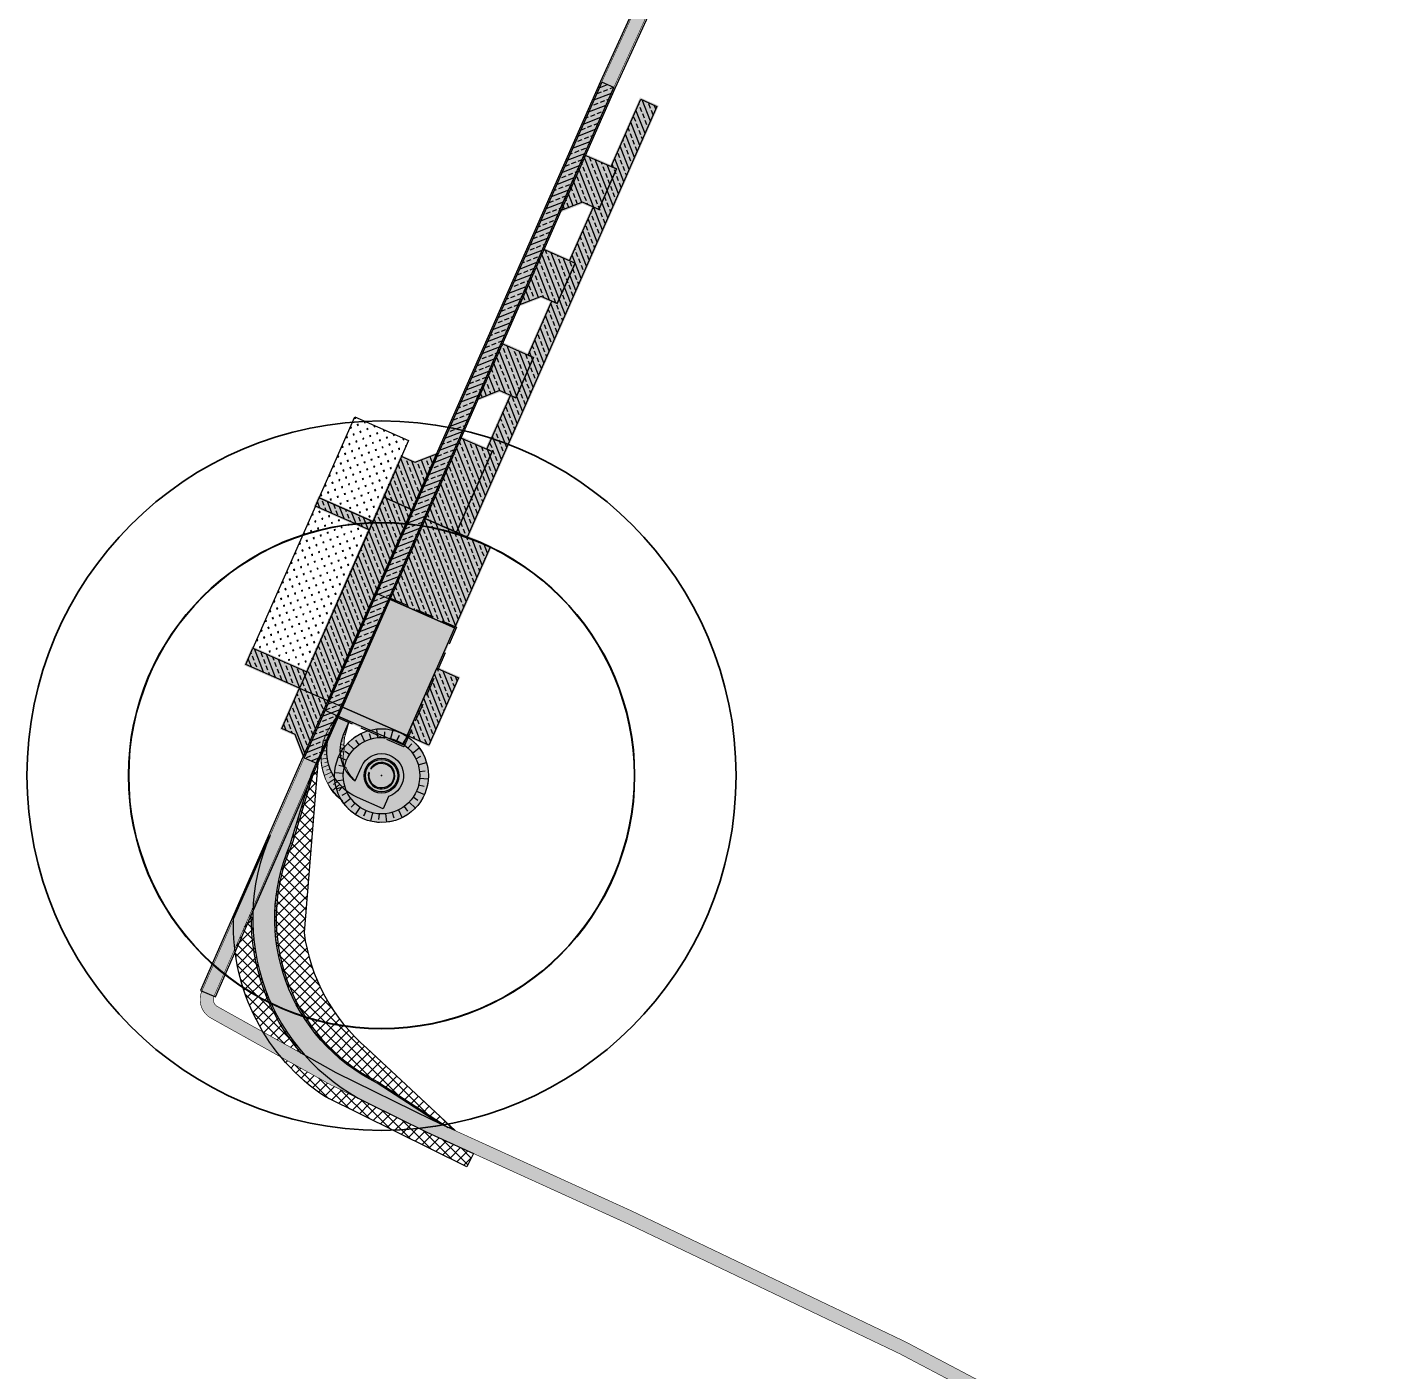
# Model space of a CAD drawing. Extents: x 466263 to 469319, y 5887365 to 5890189.
# Drawn here: x 468183.4 to 468641.6, y 5887853.7 to 5888310.7 of the extents above; entities that cross this region are included whole.
import ezdxf

# ---------------------------------------------------------------- set-up
doc = ezdxf.new("R2010")
doc.units = 0
doc.header["$MEASUREMENT"] = 0
doc.linetypes.add('VERDECKT', pattern=[9.524999999999995, 6.349999999999997, -3.174999999999998])
doc.layers.get('0').update_dxf_attribs({"linetype": 'CONTINUOUS'})
for name, color, linetype, transparency in [('UTEC -Flächen mit Böschung 0.5 m- KSF dauerhaft', 24, 'VERDECKT', 0.5), ('UTEC -Flächen mit Böschung 0.5 m- KSF temporär', 54, 'VERDECKT', 0.5), ('UTEC -Flächen mit Böschung 0.5 m- Zuwegung dauerhaft', 32, 'VERDECKT', 0.5), ('UTEC -Flächen mit Böschung 0.5 m- Zuwegung temporär', 84, 'VERDECKT', 0.5), ('UTEC -Flächen- Fundament', 162, 'VERDECKT', 0.5), ('UTEC -Flächen- KSF Blattlager', 254, 'CONTINUOUS', 0.5), ('UTEC -Flächen- KSF dauerhaft', 252, 'CONTINUOUS', 0.5), ('UTEC -Flächen- KSF temporär', 254, 'CONTINUOUS', 0.5), ('UTEC -Flächen- Zuwegung Bestand', 253, 'CONTINUOUS', 0.5), ('UTEC -Flächen- Zuwegung dauerhaft', 33, 'CONTINUOUS', 0.5), ('UTEC -Flächen- Zuwegung temporär', 85, 'CONTINUOUS', 0.5), ('UTEC -Flächen- Zuwegung Überschwenkbereich', 252, 'CONTINUOUS', 0.5)]:
    doc.layers.add(name, color=color, linetype=linetype, transparency=transparency)
for name, color, linetype, lineweight in [('UTEC -WKA- Kreise - Baulast', 70, 'CONTINUOUS', 35), ('UTEC -WKA- Kreise - Rotor (ohne Exzentrizität)', 150, 'CONTINUOUS', 35), ('UTEC -WKA- Kreise - Rotorüberstrich (mit Exzentrizität)', 150, 'CONTINUOUS', 35)]:
    doc.layers.add(name, color=color, linetype=linetype, lineweight=lineweight)
for name, color, linetype in [('UTEC -WKA- Kreise - Standort', 10, 'CONTINUOUS'), ('UTEC -WKA- KSF Blattlager', 253, 'CONTINUOUS'), ('UTEC -WKA- KSF dauerhaft', 7, 'CONTINUOUS'), ('UTEC -WKA- KSF temporär', 253, 'CONTINUOUS'), ('UTEC -WKA- Turm & Fundament', 7, 'CONTINUOUS'), ('UTEC -WKA- Turm & Fundament Schraffur', 253, 'CONTINUOUS'), ('UTEC -Zuwegung- Bestand', 251, 'CONTINUOUS'), ('UTEC -Zuwegung- dauerhaft', 34, 'CONTINUOUS'), ('UTEC -Zuwegung- temporär', 86, 'CONTINUOUS'), ('UTEC -Zuwegung- Überschwenkbereich', 253, 'CONTINUOUS')]:
    doc.layers.add(name, color=color, linetype=linetype)
doc.layers.add('UTEC __Hilfslinien__', color=201, linetype='CONTINUOUS', plot=False)

# ---------------------------------------------------------------- blocks, each defined once
blk = doc.blocks.new('WKA - Fundament')
at = {"layer": 'UTEC -WKA- Turm & Fundament'}
for radius in [13, 5.94]:
    blk.add_circle((0, 0), radius, dxfattribs=at)
at = {"layer": 'UTEC -WKA- Turm & Fundament Schraffur'}
for points in [[(-4.446261863225116, 12.21600407022015), (-5.453169165174356, 14.98245914581139)], [(-2.257426309660559, 12.8025007891606), (-2.590125111487167, 14.68932945537017)], [(-2.2737e-12, 13), (-3.638e-12, 15.94399999999905)], [(2.257426309667605, 12.80250078915924), (2.590125111494669, 14.68932945537199)], [(4.446261863231483, 12.21600407021742), (5.453169165181633, 14.98245914581139)], [(-9.958577760542992, 8.356238925929574), (-11.42626991715178, 9.587778873221849)], [(-8.356238925919111, 9.958577760551632), (-10.24860564883261, 12.21381260109001)], [(-6.499999999992722, 11.25833024920166), (-7.457968019860345, 12.91757953163915)], [(6.499999999998181, 11.25833024919848), (7.457968019870349, 12.91757953164415)], [(8.356238925923435, 9.958577760547996), (10.24860564883988, 12.21381260109001)], [(9.958577760545948, 8.356238925925936), (11.42626991716611, 9.587778873227762)], [(-12.21600407021583, 4.446261863236486), (-14.01639502864964, 5.101550582148774)], [(-11.25833024919552, 6.500000000003637), (-13.80790903793104, 7.972000000000661)], [(11.25833024919734, 6.500000000000452), (13.80790903793831, 7.972000000000661)], [(12.21600407021651, 4.446261863234211), (14.01639502866737, 5.101550582152412)], [(-12.80250078915833, 2.2574263096717), (-15.70177481401924, 2.768646544721832)], [(-14.91593603973206, 0), (-13, 0)], [(-13, 0), (-14.91593603973206, 0)], [(12.80250078915855, 2.257426309670333), (15.70177481402652, 2.768646544721832)], [(13, 0), (14.91593603975116, 0)], [(14.91593603975116, 0), (13, 0)], [(-15.70177481402675, -2.768646544721375), (-12.80250078915878, -2.257426309669881)], [(-14.01639502865191, -5.101550582146046), (-12.21600407021674, -4.446261863233758)], [(14.01639502866965, -5.101550582150136), (12.21600407021765, -4.446261863231483)], [(15.70177481403402, -2.768646544721375), (12.80250078915901, -2.257426309668517)], [(-13.80790903793831, -7.972000000001571), (-11.25833024919689, -6.500000000001362)], [(-11.42626991715656, -9.587778873220033), (-9.958577760545722, -8.356238925925936)], [(11.42626991717065, -9.587778873225943), (9.958577760548678, -8.356238925922298)], [(13.80790903794559, -7.972000000001571), (11.2583302491987, -6.499999999998181)], [(-10.24860564884125, -12.21381260109047), (-8.356238925924117, -9.95857776054754)], [(-7.457968019866711, -12.91757953163869), (-6.499999999997726, -11.25833024919893)], [(-5.453169165181178, -14.98245914581184), (-4.446261863231028, -12.21600407021788)], [(-2.590125111494669, -14.68932945537244), (-2.257426309667605, -12.80250078915924)], [(1.04592e-11, -15.94400000000087), (9.0949e-12, -13)], [(2.590125111502401, -14.68932945537426), (2.257426309674654, -12.80250078915787)], [(5.453169165188455, -14.98245914581184), (4.446261863237396, -12.2160040702156)], [(7.457968019876942, -12.91757953164415), (6.500000000003183, -11.25833024919575)], [(10.24860564884852, -12.21381260109047), (8.356238925928206, -9.958577760543903)]]:
    blk.add_lwpolyline(points, dxfattribs=at)
blk.add_circle((0, 0), 15.944, dxfattribs=at)

msp = doc.modelspace()

# ---------------------------------------------------------------- hatches: boundary and pattern name
at = {"layer": 'UTEC -Flächen mit Böschung 0.5 m- KSF dauerhaft'}
h = msp.add_hatch(color=256, dxfattribs=at)
h.dxf.hatch_style = 1
h.paths.add_polyline_path([(468311.5883529946, 5888065.880177427), (468289.1665614951, 5888075.75505798), (468307.1025690333, 5888116.480352744), (468329.5243605325, 5888106.605472192)])
at = {"layer": 'UTEC -Flächen mit Böschung 0.5 m- KSF temporär'}
h = msp.add_hatch(color=256, dxfattribs=at)
h.dxf.hatch_style = 1
h.paths.add_polyline_path([(468330.799916601, 5888089.653393948), (468320.3204515227, 5888065.858839704), (468312.9990502168, 5888069.083290498), (468323.4785152948, 5888092.877844742)], flags=17)
h.paths.add_polyline_path([(468398.3260779871, 5888283.914732173), (468391.9198518441, 5888286.736126615), (468381.8434431153, 5888263.856747535), (468373.6068666464, 5888267.484254678), (468364.8576794358, 5888247.618449686), (468372.3809674392, 5888250.541166443), (468375.3945415285, 5888249.213944922), (468367.7364708944, 5888231.825616823), (468359.4998944253, 5888235.453123964), (468350.7507072148, 5888215.58731897), (468358.2739952189, 5888218.51003573), (468361.2875693078, 5888217.18281421), (468353.6294986736, 5888199.794486109), (468345.3929222042, 5888203.42199325), (468336.6437349941, 5888183.556188261), (468344.1670229973, 5888186.478905015), (468347.1805970865, 5888185.151683497), (468339.5225264525, 5888167.763355396), (468331.2859499838, 5888171.390862537), (468307.102569033, 5888116.480352744), (468329.5243605325, 5888106.605472192), (468341.6160510078, 5888134.060727089), (468333.8370621199, 5888137.486706052)])
h.paths.add_polyline_path([(468322.9099833208, 5888166.018222554), (468315.3866953175, 5888163.095505797), (468310.542770902, 5888165.228840014), (468300.8089600696, 5888143.127359821), (468282.5054568046, 5888151.188486805), (468280.893231408, 5888147.527786152), (468299.1967346725, 5888139.466659167), (468278.2982629683, 5888092.014826956), (468259.9947597032, 5888100.075953937), (468257.1733652594, 5888093.669727798), (468275.4768685246, 5888085.608600813), (468269.4310232867, 5888071.880973365), (468274.2749477021, 5888069.747639148), (468277.1977863573, 5888062.224037367)])
at = {"layer": 'UTEC -Flächen- Fundament'}
h = msp.add_hatch(color=256, dxfattribs=at)
h.dxf.hatch_style = 1
edge = h.paths.add_edge_path()
edge.add_line((468299.2351821241, 5888071.320692151), (468311.5883529946, 5888065.880177427))
edge.add_line((468311.5883529946, 5888065.880177427), (468312.9990502168, 5888069.083290498))
edge.add_line((468312.9990502168, 5888069.083290498), (468313.6730404454, 5888068.786455472))
edge.add_arc((468304.006151314, 5888056.107244514), 15.9440000006553, -149.4879568743919, 52.67736349241301, ccw=False)
edge.add_arc((468301.6644879167, 5888062.202008784), 18.19849336956554, 178.0018466980423, 231.2355196537389, ccw=False)
edge.add_line((468283.4770601162, 5888062.836540845), (468289.1665614951, 5888075.75505798))
edge.add_line((468289.1665614951, 5888075.75505798), (468292.8631382423, 5888074.13518456))
edge.add_line((468292.8631382423, 5888074.13518456), (468291.6274452487, 5888069.769884207))
edge.add_arc((468302.8021451099, 5888066.792907669), 11.56444146074178, 165.0826735578656, 185.0149409814569)
edge.add_arc((468304.4852940418, 5888055.302376575), 16.856752624484, 108.14690892777881, 141.560586454744, ccw=False)
at = {"layer": 'UTEC -Flächen- KSF Blattlager'}
h = msp.add_hatch(dxfattribs=at)
h.set_pattern_fill('GRASS', color=256, scale=0.1, angle=-113.7693851961804)
h.set_pattern_definition([(336.2306148038197, (468304.0061513149, 5888056.107244515), (2.36761132135998, 0.9197916228319581), [0.4762500000000002, -3.115852448]), (291.2306148038196, (468304.0061513149, 5888056.107244515), (2.367611321641855, 0.9197916229414644), [0.4762500000000002, -2.06375]), (21.23061480381962, (468304.0061513149, 5888056.107244515), (-0.9197916229414639, 2.367611321641855), [0.4762500000000002, -2.06375])])
h.paths.add_polyline_path([(468313.2171684039, 5888170.060775236), (468301.0650194764, 5888142.468244067), (468282.7615162117, 5888150.529371046), (468294.9136651394, 5888178.12190222)])
h.paths.add_polyline_path([(468281.5523471641, 5888147.78384556), (468260.2508191108, 5888099.416838182), (468278.5543223753, 5888091.3557112), (468299.8558504289, 5888139.722718576)])
at = {"layer": 'UTEC -Flächen- KSF dauerhaft'}
h = msp.add_hatch(color=256, dxfattribs=at)
h.dxf.hatch_style = 1
h.paths.add_polyline_path([(468312.7429908096, 5888069.742406254), (468311.3322935875, 5888066.539293182), (468288.9105020882, 5888076.414173736), (468290.3211993104, 5888079.617286807)])
h.paths.add_polyline_path([(468328.8652447763, 5888106.349412782), (468312.7429908096, 5888069.742406254), (468290.3211993104, 5888079.617286807), (468306.4434532771, 5888116.224293337)])
h = msp.add_hatch(dxfattribs=at)
h.set_pattern_fill('GRAVEL', color=256, scale=2, angle=-113.7693851961804)
h.set_pattern_definition([(114.2434023078196, (468305.2561004985, 5888053.983279582), (-10.02425135147659, 21.89781689672338), [0.269072, -26.6381760941474]), (71.20035553181961, (468305.1456156086, 5888054.228622379), (-7.843002053567366, -22.77031661588693), [0.4617360000000001, -45.71184952245999]), (18.7410618818196, (468305.2944145226, 5888054.66572521), (-28.19498057444673, -9.436263582932037), [0.3255760000000001, -32.23206519219941]), (153.5043038098196, (468305.1512108935, 5888055.581090011), (35.80089383091602, -17.95260429317939), [0.4204760000000002, -41.627116083258]), (179.0642689818196, (468304.7748984519, 5888055.768677181), (25.99476740923034, -0.521600747717125), [0.4123099999999999, -40.81874625617659]), (243.5043038098195, (468304.362642874, 5888055.775410569), (17.95260429317939, 35.80089383091602), [0.4204760000000002, -41.62711608325799]), (283.9248552705196, (468304.1750557039, 5888055.399098126), (-7.824038186259995, 31.85568122737205), [0.556058, -55.04969709783201]), (318.4859431787196, (468304.308870466, 5888054.859381896), (34.62491829382616, -30.54693164862661), [0.5249760000000001, -51.97264299362679]), (7.660180418819619, (468304.7019690318, 5888054.511425695), (30.24345583070039, 4.1633375333349), [0.4219000000000002, -41.76814621945799]), (61.46697311281965, (468305.1201044873, 5888054.567663945), (-10.69759000815685, -19.32774089275262), [0.4816640000000004, -23.60152515758461]), (108.6280526018196, (468305.3501785415, 5888054.990825768), (-10.46050121105845, 30.83144359924522), [0.6228960000000001, -61.66675000958981]), (25.04468963781962, (468304.3348558189, 5888053.777104317), (16.62489084712644, 7.975776095223182), [0.212602, -21.0476896254694]), (57.6998491938196, (468304.5274693576, 5888053.867104452), (-14.14016573129105, -22.18232884734204), [0.404474, -40.043022832314]), (111.2306148038196, (468304.7436024071, 5888054.208991137), (-1.830350326462469, 0.8061126983357828), [0.282842, -2.5455851247462]), (89.42920531781965, (468305.0196723351, 5888054.240382135), (-0.3698628387540364, -10.76397702898459), [0.152316, -15.0792302117278]), (178.0320242898196, (468305.0211897142, 5888054.39269004), (6.297163677723546, -0.5879877685455797), [0.215406, -10.554923614269]), (277.1943713359196, (468304.8059101736, 5888054.400087297), (1.242362557917592, -7.103276376059531), [0.349858, -11.3120457896906]), (47.79566598081964, (468304.8497247983, 5888054.052984605), (-3.442575723134232, -2.854587954589386), [0.252982, -6.071573320336798]), (262.6201551378196, (468305.4887350793, 5888055.454293229), (-2.570076003970479, -20.72184135963341), [0.3544, -35.08569029333881]), (316.5767907457196, (468305.4432134368, 5888055.102828039), (-16.9094027977504, 16.18864098754954), [0.2973219999999999, -29.43481549463801]), (179.4292053178196, (468305.2157948636, 5888053.891762065), (10.76397702898459, -0.3698628387540471), [0.30463, -14.9269162117278]), (229.8410744698196, (468304.9111790561, 5888053.894796824), (13.5521779627462, 15.88516516961831), [0.3544, -35.085690293338]), (225.6745695838196, (468304.3539178767, 5888055.954083101), (7.691264144604442, 7.539526235641334), [0.34176, -16.746247490635]), (181.0057553728196, (468304.1151188255, 5888055.709593812), (24.16441708276771, 0.2845119506187643), [0.286356, -28.349286126552]), (313.0320242902196, (468303.3773834099, 5888054.67957126), (7.539526235641244, -7.69126414460431), [0.30463, -14.9269162117278]), (263.5846394401196, (468303.585265694, 5888054.456894463), (3.158063772515558, 27.01900503735699), [0.3352620000000001, -33.19084722848001]), (315.6745695842196, (468303.7723786322, 5888055.576442923), (-7.539526235641199, 7.691264144604343), [0.17088, -16.91712749063499]), (347.5405472778196, (468303.425750172, 5888054.789392278), (8.1275140041862, -1.394100466880831), [0.10198, -10.0960590271856]), (52.19437133581966, (468303.5253288153, 5888054.767390148), (-4.248688421470069, -4.684938281051863), [0.4123100000000001, -7.833901251235403]), (72.23962076081956, (468303.7780688713, 5888055.093154579), (-6.230776656895844, -19.10961596296183), [0.3821000000000001, -37.82784634908561]), (189.9206823298196, (468304.6411786444, 5888054.472637439), (4.466813351260983, 0.2181249297909067), [0.2884439999999999, -6.922658550927999]), (239.3878413908196, (468304.3570475891, 5888054.422942937), (-17.36461652463451, -29.50373015319238), [0.5035880000000001, -49.85512524805661]), (307.1760107047196, (468304.1006089047, 5888053.989538738), (-9.588001491894776, 12.96419019420116), [0.205912, -20.385348281974]), (336.2306148038197, (468304.2250347993, 5888053.825471076), (2.636463024798429, 1.024237628126755), [0.12, -1.879999999999999]), (6.487051967819605, (468303.849101635, 5888055.105578204), (-16.03690307858151, -1.678612417499518), [0.277848, -27.50703997889961]), (294.2434023080196, (468304.1251715631, 5888055.136969202), (10.02425135147659, -21.89781689672325), [0.5381440000000001, -26.36910409414741]), (246.2306148038196, (468304.3461413427, 5888054.646283605), (1.024237628126755, -2.636463024798429), [0.5200000000000001, -1.479999999999999]), (211.5354612728197, (468304.1365520412, 5888054.170392519), (-20.87357926859631, -12.66071437627546), [0.316228, -31.306548601684]), (140.2852189028196, (468303.867025861, 5888054.00499712), (-6.515288607514508, 5.054801119806011), [0.2912040000000001, -14.269015778561]), (93.87659016781963, (468303.6430213233, 5888054.191066911), (-2.987361996245148, 42.83778318614756), [0.4741300000000001, -46.93894836451878]), (61.65669354381962, (468303.610966454, 5888054.664112876), (12.30981540482844, 22.98844154567778), [0.5015980000000001, -49.65814681593781])])
edge = h.paths.add_edge_path()
edge.add_line((468293.0287903229, 5888074.600420166), (468290.9771650087, 5888069.942023056))
edge.add_arc((468302.8744421311, 5888064.702290518), 13.00000000041924, 156.2306148041599, 232.8882510070968)
edge.add_line((468295.030612286, 5888054.335307669), (468297.1423375906, 5888059.130167135))
edge.add_arc((468304.0061513151, 5888056.107244516), 7.500000000425368, -71.95907030478412, 156.2306148011892, ccw=False)
edge.add_line((468306.3288736422, 5888048.975978079), (468304.5151200709, 5888044.857689842))
edge.add_line((468304.5151200709, 5888044.857689842), (468295.8209560204, 5888048.686725161))
edge.add_arc((468302.8744421307, 5888064.702290518), 17.49999999968304, 156.230614803186, 246.230614803674, ccw=False)
edge.add_line((468286.8588767742, 5888071.755776628), (468288.9105020882, 5888076.414173736))
edge.add_line((468288.9105020882, 5888076.414173736), (468293.0287903229, 5888074.600420166))
edge = h.paths.add_edge_path(flags=16)
edge.add_arc((468304.0061513149, 5888056.107244515), 5.5, 0, 360)
at = {"layer": 'UTEC -Flächen- KSF temporär'}
h = msp.add_hatch(dxfattribs=at)
h.set_pattern_fill('ANSI33', color=256, scale=0.5000000000000001, angle=-23.76938519618039)
h.set_pattern_definition([(21.23061480381962, (468304.409207664, 5888057.022419679), (-1.149739528676831, 2.959514152052323), []), (21.23061480381962, (468306.4638353918, 5888056.117531974), (-1.149739528676831, 2.959514152052323), [1.587499999999999, -0.7937500000000002])])
h.paths.add_polyline_path([(468378.9058713845, 5888291.921327923), (468277.7387277432, 5888062.212361951), (468281.8570159779, 5888060.39860838), (468383.024159619, 5888290.107574351)])
h = msp.add_hatch(dxfattribs=at)
h.set_pattern_fill('ANSI33', color=256, scale=0.5000000000000001, angle=-113.7693851961804)
h.set_pattern_definition([(291.2306148038196, (468304.409207664, 5888057.022419679), (2.959514152052323, 1.149739528676831), []), (291.2306148038196, (468303.5043199615, 5888054.96779195), (2.959514152052323, 1.149739528676831), [1.587499999999999, -0.7937500000000002])])
h.paths.add_polyline_path([(468397.6669622308, 5888283.658672762), (468333.1779463638, 5888137.230646647), (468329.517245711, 5888138.842872044), (468341.608936186, 5888166.298126941), (468339.7785858595, 5888167.10423964), (468347.8397128428, 5888185.407742903), (468349.6700631693, 5888184.601630206), (468355.7159084069, 5888198.329257654), (468353.8855580804, 5888199.135370354), (468361.9466850639, 5888217.438873617), (468363.7770353903, 5888216.632760919), (468369.8228806277, 5888230.360388368), (468367.9925303013, 5888231.166501068), (468376.0536572846, 5888249.470004332), (468377.8840076111, 5888248.663891633), (468383.9298528487, 5888262.391519081), (468382.0995025221, 5888263.197631779), (468392.1759112513, 5888286.077010859)])
h.paths.add_polyline_path([(468383.9298528487, 5888262.391519081), (468377.8840076111, 5888248.663891633), (468372.3929566317, 5888251.082229728), (468364.4835675571, 5888248.009516843), (468372.9477508899, 5888267.228195269)], flags=17)
h.paths.add_polyline_path([(468369.8228806277, 5888230.360388368), (468363.7770353903, 5888216.632760919), (468358.285984411, 5888219.051099014), (468350.3765953364, 5888215.97838613), (468358.840778669, 5888235.197064557)], flags=17)
h.paths.add_polyline_path([(468341.608936186, 5888166.298126941), (468329.517245711, 5888138.842872044), (468318.5351437521, 5888143.679548234), (468330.6268342271, 5888171.134803132)])
h.paths.add_polyline_path([(468355.7159084069, 5888198.329257654), (468349.6700631693, 5888184.601630206), (468344.1790121899, 5888187.019968301), (468336.2696231156, 5888183.947255416), (468344.7338064481, 5888203.165933845)], flags=17)
h.paths.add_polyline_path([(468306.4434532771, 5888116.224293337), (468318.5351437521, 5888143.679548234), (468340.9569352513, 5888133.804667678), (468328.8652447763, 5888106.349412782)])
h.paths.add_polyline_path([(468301.0650194764, 5888142.468244067), (468299.8558504289, 5888139.722718576), (468281.5523471641, 5888147.78384556), (468282.7615162117, 5888150.529371046)], flags=17)
h.paths.add_polyline_path([(468278.5543223753, 5888091.3557112), (468276.1359842803, 5888085.86466022), (468257.8324810157, 5888093.925787204), (468260.2508191108, 5888099.416838182)])
h.paths.add_polyline_path([(468304.7529850713, 5888150.84209681), (468276.1359842803, 5888085.86466022), (468286.202911076, 5888081.431040379), (468314.8199118668, 5888146.408476967)])
h.paths.add_polyline_path([(468314.8199118668, 5888146.408476967), (468323.2840951993, 5888165.627155395), (468315.374706125, 5888162.554442512), (468310.7988303087, 5888164.569724257), (468304.7529850713, 5888150.84209681)])
h.paths.add_polyline_path([(468286.202911076, 5888081.431040379), (468277.7387277432, 5888062.212361951), (468274.666014859, 5888070.121751026), (468270.0901390428, 5888072.137032771), (468276.1359842803, 5888085.86466022)])
h.paths.add_polyline_path([(468330.1408008445, 5888089.397334542), (468320.0643921153, 5888066.51795546), (468312.7429908096, 5888069.742406254), (468322.8193995388, 5888092.621785331)])
at = {"layer": 'UTEC -Flächen- Zuwegung Bestand', "linetype": 'ByBlock', "transparency": 33554687}
h = msp.add_hatch(color=256, dxfattribs=at)
h.dxf.hatch_style = 1
edge = h.paths.add_edge_path()
edge.add_arc((468249.5530168914, 5887979.9795947), 7.250000002151017, 156.2537635289214, 240.8867505285864)
edge.add_line((468246.0256205625, 5887973.645561611), (468286.5391669863, 5887951.083738356))
edge.add_line((468286.5391669863, 5887951.083738356), (468319.3897431727, 5887934.852894589))
edge.add_line((468319.3897431727, 5887934.852894589), (468387.2267103796, 5887903.990049661))
edge.add_line((468387.2267103796, 5887903.990049661), (468480.2802707475, 5887859.53055279))
edge.add_line((468480.2802707475, 5887859.53055279), (468589.2068546426, 5887802.074690652))
edge.add_line((468589.2068546426, 5887802.074690652), (468677.3318673957, 5887763.799086642))
edge.add_arc((468675.3399709949, 5887759.212982773), 5.00000000004305, -20.534015803576494, 66.52310151581378, ccw=False)
edge.add_line((468680.0222915465, 5887757.459165722), (468625.7440862211, 5887612.547838679))
edge.add_line((468625.7440862211, 5887612.547838679), (468571.9734523532, 5887468.234307703))
edge.add_line((468571.9734523532, 5887468.234307703), (468576.249277053, 5887466.821545286))
edge.add_line((468576.249277053, 5887466.821545286), (468629.9595360083, 5887610.973037689))
edge.add_line((468629.9595360083, 5887610.973037689), (468688.5342287378, 5887767.355078181))
edge.add_line((468688.5342287378, 5887767.355078181), (468701.867477178, 5887805.494177739))
edge.add_line((468701.867477178, 5887805.494177739), (468716.0165818142, 5887844.465219709))
edge.add_line((468716.0165818142, 5887844.465219709), (468711.7867328764, 5887846.000920839))
edge.add_line((468711.7867328764, 5887846.000920839), (468697.6198375126, 5887806.979962808))
edge.add_line((468697.6198375126, 5887806.979962808), (468685.1021852461, 5887771.21516625))
edge.add_arc((468680.372171276, 5887772.835958608), 5.000000001562971, 246.5231019985126, 341.08540099018364, ccw=False)
edge.add_line((468678.3802749128, 5887768.249854715), (468591.1557267593, 5887806.134356367))
edge.add_line((468591.1557267593, 5887806.134356367), (468482.3007851171, 5887863.552429131))
edge.add_line((468482.3007851171, 5887863.552429131), (468389.1286179568, 5887908.068594421))
edge.add_line((468389.1286179568, 5887908.068594421), (468321.3186557728, 5887938.91915325))
edge.add_line((468321.3186557728, 5887938.91915325), (468288.6318106509, 5887955.069100612))
edge.add_line((468288.6318106509, 5887955.069100612), (468248.2150389725, 5887977.577030424))
edge.add_arc((468249.55301689, 5887979.9795947), 2.750000001476009, 156.2537635450313, 240.88675054474652, ccw=False)
edge.add_line((468247.0358375758, 5887981.086982756), (468242.9168168828, 5887982.899072302))
at = {"layer": 'UTEC -Flächen- Zuwegung dauerhaft', "linetype": 'ByBlock', "transparency": 33554687}
h = msp.add_hatch(color=256, dxfattribs=at)
h.dxf.hatch_style = 1
h.paths.add_polyline_path([(468501.4921156965, 5888583.281658632), (468413.3572122845, 5888367.053795486), (468378.9058713845, 5888291.921327923), (468277.7387277432, 5888062.212361951), (468242.9168168828, 5887982.899072302), (468247.0358375758, 5887981.086982756), (468281.8570159779, 5888060.39860838), (468383.024159619, 5888290.107574351), (468417.5243445507, 5888365.355264157), (468505.6592479628, 5888581.583127302)])
at = {"layer": 'UTEC -Flächen- Zuwegung temporär', "linetype": 'ByBlock'}
h = msp.add_hatch(color=256, dxfattribs=at)
h.dxf.hatch_style = 1
edge = h.paths.add_edge_path()
edge.add_line((468280.1577838759, 5888056.528295355), (468272.977965941, 5888032.712329819))
edge.add_arc((468330.2053352888, 5888007.58707962), 62.5000000005988, 156.2964816879929, 243.7069001009688)
edge.add_line((468302.5201337752, 5887951.5533432), (468323.5494702341, 5887937.904230507))
edge.add_line((468323.5494702341, 5887937.904230507), (468321.3186557728, 5887938.91915325))
edge.add_line((468321.3186557728, 5887938.91915325), (468288.6318106509, 5887955.069100612))
edge.add_line((468288.6318106509, 5887955.069100612), (468277.9371242075, 5887961.024926422))
edge.add_arc((468330.2053352902, 5888007.58707962), 70.00000000160564, 176.9526308644524, 221.695646201008, ccw=False)
edge.add_line((468260.3043205483, 5888011.308388302), (468280.1577838759, 5888056.528295355))
at = {"layer": 'UTEC -Flächen- Zuwegung Überschwenkbereich', "linetype": 'ByBlock'}
h = msp.add_hatch(dxfattribs=at)
h.set_pattern_fill('ANSI37', color=256, scale=20)
h.set_pattern_definition([(45, (0, 0), (-1.767766952966368, 1.767766952966368), []), (135, (0, 0), (-1.767766952966368, -1.767766952966368), [])])
h.paths.add_polyline_path([(468286.5391669863, 5887951.083738356), (468269.8342596025, 5887960.386630872, 0.072607125177606), (468284.897113327, 5887946.852779102), (468333.0661663936, 5887923.076336837), (468335.3068171469, 5887927.611324012), (468319.3897431727, 5887934.852894589), (468299.1977063123, 5887944.829395268)])
h.paths.add_polyline_path([(468260.3043205483, 5888011.308388302), (468254.0921354482, 5887997.158996422, 0.1076694192619153), (468263.7516599529, 5887968.924751682), (468277.9371242069, 5887961.024926424, -0.197746953913634)])
edge = h.paths.add_edge_path()
edge.add_line((468282.4857663085, 5888061.826241731), (468277.6437844846, 5888002.797221315))
edge.add_arc((468339.6021605562, 5888011.00755837), 62.5000000000517, 187.5485002683856, 229.4801985128157)
edge.add_line((468298.9952351365, 5887963.496216482), (468329.047464709, 5887935.402884147))
edge.add_line((468329.047464709, 5887935.402884147), (468323.5494702341, 5887937.904230507))
edge.add_line((468323.5494702341, 5887937.904230507), (468302.5201337752, 5887951.5533432))
edge.add_arc((468330.2053352885, 5888007.58707962), 62.50000000001811, 156.2964816878857, 243.70690010120802, ccw=False)
edge.add_line((468272.977965941, 5888032.712329819), (468280.1577838759, 5888056.528295355))
edge.add_line((468280.1577838759, 5888056.528295355), (468282.4857663085, 5888061.826241731))

# ---------------------------------------------------------------- linework, layer by layer
at = {"layer": 'UTEC -Flächen mit Böschung 0.5 m- KSF dauerhaft'}
msp.add_lwpolyline([(468311.5883529946, 5888065.880177427), (468289.1665614951, 5888075.75505798), (468307.1025690333, 5888116.480352744), (468329.5243605325, 5888106.605472192)], close=True, dxfattribs=at)
at = {"layer": 'UTEC -Flächen mit Böschung 0.5 m- Zuwegung dauerhaft', "linetype": 'ByBlock'}
msp.add_lwpolyline([(468501.2178267036, 5888583.933399032), (468412.8982455799, 5888367.252452426), (468378.4498033655, 5888292.126306398), (468277.2810243259, 5888062.41362711), (468242.4591477849, 5887983.100415643), (468247.4935066735, 5887980.885639414), (468282.3147193974, 5888060.197343227), (468383.4802320531, 5888289.902605897), (468417.9833153918, 5888365.156617368), (468506.3109883621, 5888581.857416295)], close=True, dxfattribs=at)
at = {"layer": 'UTEC -Flächen mit Böschung 0.5 m- Zuwegung temporär', "linetype": 'ByBlock'}
msp.add_lwpolyline([(468280.627768107, 5888056.355002003), (468273.4479325678, 5888032.538978072, 0.4013148167109781), (468302.7677762381, 5887951.98869517), (468326.6205688446, 5887936.50701533), (468321.3186557728, 5887938.91915325), (468288.6318106509, 5887955.069100612), (468276.6450208478, 5887961.744493337, -0.1830025110339358), (468259.7144563923, 5888008.721095704)], format="xyb", close=True, dxfattribs=at)
at = {"layer": 'UTEC -Flächen- Fundament', "lineweight": 20}
msp.add_lwpolyline([(468299.2351821241, 5888071.320692151), (468311.5883529946, 5888065.880177427), (468312.9990502168, 5888069.083290498), (468313.6730404454, 5888068.786455472, -1.214881448205386), (468290.2700371993, 5888048.012165452, -0.2365451246266793), (468283.4770601162, 5888062.836540845), (468289.1665614951, 5888075.75505798), (468292.8631382423, 5888074.13518456), (468291.6274452487, 5888069.769884207, 0.0871908699648406), (468291.2819730634, 5888065.781996042, -0.1468365393637837)], format="xyb", close=True, dxfattribs=at)
at = {"layer": 'UTEC -WKA- Kreise - Baulast'}
msp.add_circle((468304.0061513149, 5888056.107244515), 120.6039999999998, dxfattribs=at)
at = {"layer": 'UTEC -WKA- Kreise - Rotor (ohne Exzentrizität)'}
msp.add_circle((468304.0061513149, 5888056.107244515), 86, dxfattribs=at)
at = {"layer": 'UTEC -WKA- Kreise - Rotorüberstrich (mit Exzentrizität)'}
msp.add_circle((468304.0061513149, 5888056.107244515), 86.09799999999996, dxfattribs=at)
at = {"layer": 'UTEC -WKA- Kreise - Standort', "color": 6, "linetype": 'ByBlock'}
msp.add_point((468304.0061513149, 5888056.107244515), dxfattribs=at)
at = {"layer": 'UTEC -WKA- KSF Blattlager'}
for points in [[(468313.2171684039, 5888170.060775236), (468301.0650194764, 5888142.468244067), (468282.7615162117, 5888150.529371046), (468294.9136651394, 5888178.12190222)], [(468281.5523471641, 5888147.78384556), (468260.2508191108, 5888099.416838182), (468278.5543223753, 5888091.3557112), (468299.8558504289, 5888139.722718576)]]:
    msp.add_lwpolyline(points, close=True, dxfattribs=at)
at = {"layer": 'UTEC -WKA- KSF dauerhaft'}
for points in [[(468328.8652447763, 5888106.349412782), (468312.7429908096, 5888069.742406254), (468290.3211993104, 5888079.617286807), (468306.4434532771, 5888116.224293337)], [(468312.7429908096, 5888069.742406254), (468311.3322935875, 5888066.539293182), (468288.9105020882, 5888076.414173736), (468290.3211993104, 5888079.617286807)]]:
    msp.add_lwpolyline(points, close=True, dxfattribs=at)
msp.add_lwpolyline([(468293.0287903229, 5888074.600420166), (468290.9771650087, 5888069.942023056, 0.3475404855923581), (468295.030612286, 5888054.335307669), (468297.1423375906, 5888059.130167135, -1.542658710510289), (468306.3288736422, 5888048.975978079), (468304.5151200709, 5888044.857689842), (468295.8209560204, 5888048.686725161, -0.4142135623730952), (468286.8588767742, 5888071.755776628), (468288.9105020882, 5888076.414173736)], format="xyb", close=True, dxfattribs=at)
msp.add_circle((468304.0061513149, 5888056.107244515), 5.5, dxfattribs=at)
at = {"layer": 'UTEC -WKA- KSF temporär'}
for points in [[(468378.9058713845, 5888291.921327923), (468277.7387277432, 5888062.212361951), (468281.8570159779, 5888060.39860838), (468383.024159619, 5888290.107574351)], [(468397.6669622308, 5888283.658672762), (468333.1779463638, 5888137.230646647), (468329.517245711, 5888138.842872044), (468341.608936186, 5888166.298126941), (468339.7785858595, 5888167.10423964), (468347.8397128428, 5888185.407742903), (468349.6700631693, 5888184.601630206), (468355.7159084069, 5888198.329257654), (468353.8855580804, 5888199.135370354), (468361.9466850639, 5888217.438873617), (468363.7770353903, 5888216.632760919), (468369.8228806277, 5888230.360388368), (468367.9925303013, 5888231.166501068), (468376.0536572846, 5888249.470004332), (468377.8840076111, 5888248.663891633), (468383.9298528487, 5888262.391519081), (468382.0995025221, 5888263.197631779), (468392.1759112513, 5888286.077010859)], [(468383.9298528487, 5888262.391519081), (468377.8840076111, 5888248.663891633), (468372.3929566317, 5888251.082229728), (468364.4835675571, 5888248.009516843), (468372.9477508899, 5888267.228195269)], [(468369.8228806277, 5888230.360388368), (468363.7770353903, 5888216.632760919), (468358.285984411, 5888219.051099014), (468350.3765953364, 5888215.97838613), (468358.840778669, 5888235.197064557)], [(468355.7159084069, 5888198.329257654), (468349.6700631693, 5888184.601630206), (468344.1790121899, 5888187.019968301), (468336.2696231156, 5888183.947255416), (468344.7338064481, 5888203.165933845)], [(468341.608936186, 5888166.298126941), (468329.517245711, 5888138.842872044), (468318.5351437521, 5888143.679548234), (468330.6268342271, 5888171.134803132)], [(468314.8199118668, 5888146.408476967), (468323.2840951993, 5888165.627155395), (468315.374706125, 5888162.554442512), (468310.7988303087, 5888164.569724257), (468304.7529850713, 5888150.84209681)], [(468304.7529850713, 5888150.84209681), (468276.1359842803, 5888085.86466022), (468286.202911076, 5888081.431040379), (468314.8199118668, 5888146.408476967)], [(468301.0650194764, 5888142.468244067), (468299.8558504289, 5888139.722718576), (468281.5523471641, 5888147.78384556), (468282.7615162117, 5888150.529371046)], [(468306.4434532771, 5888116.224293337), (468318.5351437521, 5888143.679548234), (468340.9569352513, 5888133.804667678), (468328.8652447763, 5888106.349412782)], [(468278.5543223753, 5888091.3557112), (468276.1359842803, 5888085.86466022), (468257.8324810157, 5888093.925787204), (468260.2508191108, 5888099.416838182)], [(468330.1408008445, 5888089.397334542), (468320.0643921153, 5888066.51795546), (468312.7429908096, 5888069.742406254), (468322.8193995388, 5888092.621785331)], [(468286.202911076, 5888081.431040379), (468277.7387277432, 5888062.212361951), (468274.666014859, 5888070.121751026), (468270.0901390428, 5888072.137032771), (468276.1359842803, 5888085.86466022)]]:
    msp.add_lwpolyline(points, close=True, dxfattribs=at)
at = {"layer": 'UTEC -WKA- Turm & Fundament'}
msp.add_lwpolyline([(468300.5264884431, 5888058.459253508, -11.10999092558237), (468299.9219039195, 5888057.086490761), (468299.643172092, 5888057.209248281, 11.91607978309962), (468300.2477566158, 5888058.582011026)], format="xyb", close=True, dxfattribs=at)
at = {"layer": 'UTEC -WKA- Turm & Fundament Schraffur', "lineweight": 20}
for points in [[(468288.9105020882, 5888076.414173736), (468288.3328629806, 5888075.592191986), (468287.763613711, 5888074.755848207), (468287.2185060321, 5888073.885743413), (468286.6819297749, 5888073.035009967), (468286.1647248665, 5888072.1757451), (468286.0321365312, 5888071.979723105), (468285.5792685853, 5888071.161509441), (468285.0457034349, 5888070.05503405), (468284.5810922581, 5888068.895061624), (468284.2024978986, 5888067.72033486), (468283.8928575131, 5888066.492111057), (468283.6498625957, 5888065.257664345), (468283.5230957715, 5888063.972029097), (468283.4715058372, 5888062.699542287), (468283.4974012982, 5888061.392929788), (468283.5984736493, 5888060.099465724), (468283.8134655876, 5888058.802087247), (468284.1230057648, 5888057.509325783), (468284.1144743432, 5888057.489954435), (468284.5077228317, 5888056.229712752), (468284.9676167886, 5888054.963248154), (468285.5391218271, 5888053.740143265), (468286.1858037557, 5888052.530186809), (468286.9247254171, 5888051.372121481), (468287.727984041, 5888050.25510736), (468287.8488291457, 5888050.109370592), (468288.7134136255, 5888049.289149619), (468289.771711594, 5888048.383614431), (468290.6867250909, 5888047.70156875)], [(468293.0287903229, 5888074.600420166), (468292.697486162, 5888073.66994895), (468292.4321087889, 5888072.699775602), (468292.1581999943, 5888071.710230906), (468291.8928226212, 5888070.740057556), (468291.6274452482, 5888069.769884209), (468291.5529709594, 5888069.548267948), (468291.4217878264, 5888068.935310302), (468291.2998387157, 5888068.133256179), (468291.2530664952, 5888067.344350488), (468291.2341970451, 5888066.566284724), (468291.2819730631, 5888065.781996044), (468291.3189091538, 5888065.025610134), (468291.1473774185, 5888064.268521624), (468291.0533310784, 5888063.477307428), (468290.9786560872, 5888062.677561809), (468290.9512552156, 5888061.880124695), (468291.0013397392, 5888061.048561898), (468291.0707956117, 5888060.208467675), (468291.0622641903, 5888060.189096326), (468291.198365531, 5888059.342779188), (468291.9266479677, 5888058.790745994), (468292.3588398564, 5888058.091570827), (468292.698792012, 5888057.34050453), (468293.0945497086, 5888056.611118088), (468293.5375815246, 5888055.88404015), (468295.030612286, 5888054.335307669)]]:
    msp.add_lwpolyline(points, dxfattribs=at)
at = {"layer": 'UTEC -WKA- Turm & Fundament Schraffur', "lineweight": 13}
for points in [[(468286.9010213059, 5888071.851469523), (468286.1647248665, 5888072.1757451)], [(468287.4043751803, 5888072.994379106), (468287.1329911137, 5888073.113900563)], [(468287.9077290546, 5888074.137288689), (468287.500745546, 5888074.3165301)], [(468288.4110829288, 5888075.280198272), (468288.2946696534, 5888075.331468359)], [(468291.6250404739, 5888071.413081719), (468292.0200913441, 5888071.239095616)], [(468285.5346424651, 5888067.064778096), (468284.088073706, 5888067.266458287)], [(468286.044603316, 5888069.498802321), (468284.9516196714, 5888069.820139634)], [(468285.7459581859, 5888068.289077068), (468285.1156612062, 5888068.428342644)], [(468286.4312066596, 5888070.691447991), (468285.9736210796, 5888070.849058651)], [(468290.026533882, 5888066.685029439), (468291.247345478, 5888066.491107832)], [(468290.2771303843, 5888067.91285694), (468290.7766115939, 5888067.785475203)], [(468290.6459047293, 5888069.113965145), (468291.4178734161, 5888068.821390715)], [(468291.1216865996, 5888070.270172138), (468291.4198807255, 5888070.138843138)], [(468285.3749808489, 5888064.56497755), (468283.5705705932, 5888064.552466966)], [(468285.4294099403, 5888063.316342511), (468284.4497087081, 5888063.240133448)], [(468285.4088537449, 5888065.799205435), (468284.5870142632, 5888065.862592469)], [(468289.8838983002, 5888064.206537567), (468291.1582173455, 5888064.240618852)], [(468289.8958430828, 5888065.447922299), (468290.6083921615, 5888065.407918203)], [(468289.9928099659, 5888062.951989751), (468290.5068181972, 5888063.024138284)], [(468285.573246626, 5888062.071960859), (468283.470401831, 5888061.751751396)], [(468286.1240164998, 5888059.63541365), (468283.798008649, 5888058.924538257)], [(468285.805213198, 5888060.843349776), (468284.6929046134, 5888060.588868357)], [(468286.5260554405, 5888058.458873774), (468285.322824895, 5888057.975442657)], [(468290.2204044135, 5888061.723141403), (468290.9597866371, 5888061.899496044)], [(468290.5637862678, 5888060.525239856), (468290.8051170425, 5888060.603020871)], [(468291.0186700055, 5888059.3693113), (468291.1658457491, 5888059.426487501)], [(468287.0166390674, 5888057.30093375), (468284.5317111921, 5888056.126633093)], [(468288.2329372829, 5888055.117076081), (468285.7056351465, 5888053.435521295)], [(468287.5792093494, 5888056.199005612), (468286.3263211198, 5888055.475033243)], [(468289.7524296957, 5888053.123741832), (468287.2701978877, 5888050.896168481)], [(468288.9573364064, 5888054.092664309), (468287.7010847827, 5888053.134914231)], [(468290.6239684923, 5888052.205255044), (468289.4641787262, 5888050.99382832)]]:
    msp.add_lwpolyline(points, dxfattribs=at)
at = {"layer": 'UTEC -Zuwegung- Bestand', "linetype": 'ByBlock', "const_width": 0.2}
msp.add_lwpolyline([(468678.3802749128, 5887768.249854715), (468591.1557267593, 5887806.134356367), (468482.3007851171, 5887863.552429131), (468389.1286179568, 5887908.068594421), (468321.3186557728, 5887938.91915325), (468288.6318106509, 5887955.069100612), (468248.2150389725, 5887977.577030424, -0.3870363075918093), (468247.0358375758, 5887981.086982756), (468242.9168168828, 5887982.899072302, 0.3870363075027581), (468246.0256205625, 5887973.645561611), (468286.5391669863, 5887951.083738356), (468319.3897431727, 5887934.852894589), (468387.2267103796, 5887903.990049661), (468480.2802707475, 5887859.53055279), (468589.2068546426, 5887802.074690652), (468677.3318673957, 5887763.799086642, -0.39924846426639)], format="xyb", dxfattribs=at)
at = {"layer": 'UTEC -Zuwegung- dauerhaft', "linetype": 'ByBlock', "const_width": 0.2}
msp.add_lwpolyline([(468501.4921156965, 5888583.281658632), (468413.3572122845, 5888367.053795486), (468378.9058713845, 5888291.921327923), (468277.7387277432, 5888062.212361951), (468242.9168168828, 5887982.899072302), (468247.0358375758, 5887981.086982756), (468281.8570159779, 5888060.39860838), (468383.024159619, 5888290.107574351), (468417.5243445507, 5888365.355264157), (468505.6592479628, 5888581.583127302)], close=True, dxfattribs=at)
at = {"layer": 'UTEC -Zuwegung- temporär', "linetype": 'ByBlock', "const_width": 0.2}
msp.add_lwpolyline([(468280.1577838759, 5888056.528295355), (468272.977965941, 5888032.712329819, 0.4010368579447744), (468302.5201337752, 5887951.5533432), (468323.5494702341, 5887937.904230507), (468321.3186557728, 5887938.91915325), (468288.6318106509, 5887955.069100612), (468277.9371242075, 5887961.024926422, -0.1977469539171797), (468260.3043205483, 5888011.308388302)], format="xyb", close=True, dxfattribs=at)
at = {"layer": 'UTEC -Zuwegung- Überschwenkbereich', "linetype": 'ByBlock'}
for points in [[(468282.4857663085, 5888061.826241731), (468277.6437844846, 5888002.797221315, 0.1850308020733746), (468298.9952351365, 5887963.496216482), (468329.047464709, 5887935.402884147), (468323.5494702341, 5887937.904230507), (468302.5201337752, 5887951.5533432, -0.4010368579468804), (468272.977965941, 5888032.712329819), (468280.1577838759, 5888056.528295355)], [(468266.1033186874, 5888035.71058345, 0.4009599642058097), (468299.1977063123, 5887944.829395268), (468319.3897431727, 5887934.852894589), (468335.3068171469, 5887927.611324012), (468333.0661663936, 5887923.076336837), (468284.897113327, 5887946.852779102, -0.2592383998469931), (468253.6614894487, 5888007.372035054)]]:
    msp.add_lwpolyline(points, format="xyb", close=True, dxfattribs=at)
at = {"layer": 'UTEC __Hilfslinien__'}
for points in [[(468306.4434532771, 5888116.224293337), (468302.3251650426, 5888118.038046908)], [(468290.3211993104, 5888079.617286807), (468286.202911076, 5888081.431040379)], [(468288.9105020882, 5888076.414173736), (468284.7922138537, 5888078.227927309)]]:
    msp.add_lwpolyline(points, dxfattribs=at)

# ---------------------------------------------------------------- block references
at = {"rotation": 246.2306148038196}
msp.add_blockref('WKA - Fundament', (468304.0061513149, 5888056.107244515), dxfattribs=at)

doc.saveas('drawing.dxf')
